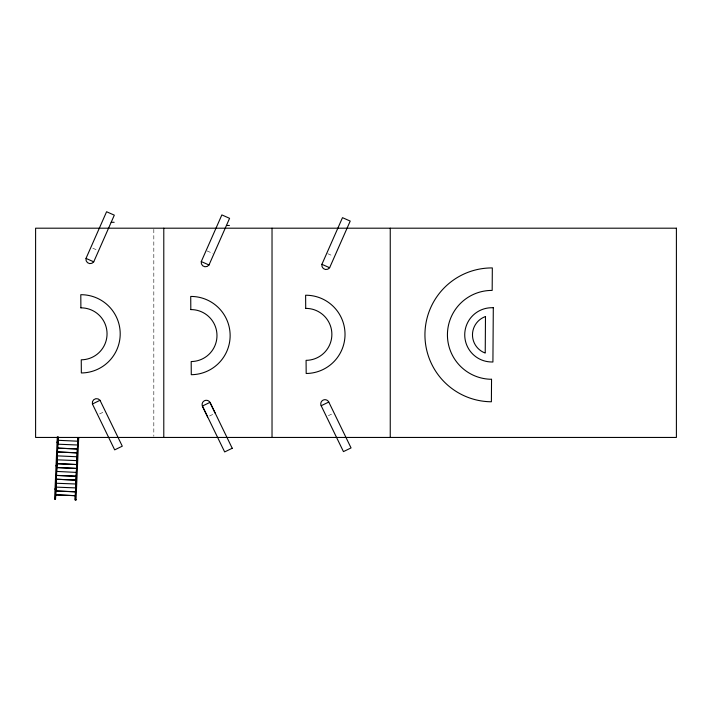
<?xml version="1.0" encoding="UTF-8"?>
<svg xmlns="http://www.w3.org/2000/svg" width="712" height="712" viewBox="0 0 712 712"><rect width="100%" height="100%" fill="white"/><g stroke="black" fill="none" stroke-linecap="round" stroke-linejoin="round"><path stroke-width="0.53" stroke-dasharray="3.56 2.67" d="M99.591 413.939L104.335 411.634M209.515 416.004L214.268 413.699M328.357 415.683L333.1 413.369M327.743 253.695L332.575 255.822M207.112 250.944L212.915 253.508M92.818 248.203L96.681 249.912M153.819 229.308L153.819 436.331"/><path stroke-width="1.07" d="M58.072 436.963L55.376 499.361L54.593 499.334L57.289 436.928L58.072 436.963L55.563 498.774L54.628 498.667M86.01 258.403L106.586 211.749L114.32 215.157L93.735 261.82A4.308 4.308 0 0 1 86.01 258.403L93.735 261.82M201.274 261.571L221.859 214.917L229.584 218.326L208.999 264.98A4.308 4.308 0 0 1 201.274 261.571L208.999 264.98M321.904 264.321L342.49 217.667L350.215 221.076L329.629 267.73A4.308 4.308 0 0 1 321.904 264.321L329.629 267.73M92.409 403.998L100.009 400.313L122.286 446.184L114.685 449.868L92.409 403.998A4.308 4.308 0 0 1 100.009 400.313M232.263 448.248L224.663 451.933L202.386 406.062A4.236 4.236 0 0 1 204.486 400.714A4.236 4.236 0 0 1 209.987 402.369L232.21 448.248M321.174 405.733L328.775 402.049L351.052 447.919L343.451 451.613L321.174 405.733A4.228 4.228 0 0 1 323.132 400.091A4.228 4.228 0 0 1 328.775 402.049M111.179 222.286L114.16 222.286M226.443 225.455L229.424 225.455M77.911 437.889L75.089 499.61L76.033 499.593M57.263 437.586L58.046 437.622M77.884 438.476L78.667 438.512M58.081 440.301L77.608 441.2M77.697 442.775L78.48 442.802M57.076 441.885L57.859 441.921M57.912 444.208L77.448 444.991M57.743 448.115L77.279 448.952L57.743 448.168M77.11 452.805L57.583 451.96L77.101 452.921M57.414 455.867L76.941 456.766M57.245 459.827L76.771 460.611M57.076 463.619L76.602 464.518M57.076 463.734L76.602 464.58M56.07 465.265L56.844 465.292M76.691 466.146L77.474 466.182M56.034 466.04L56.818 466.075M76.656 466.93L77.439 466.965M56.907 467.526L76.442 468.371M56.907 467.579L76.433 468.487M56.738 471.433L76.264 472.394M56.568 475.393L76.104 476.177M56.568 475.456L76.095 476.292M75.935 480.084L56.399 479.238L75.926 480.146M56.23 483.261L75.766 483.991M56.061 487.115L75.597 487.898M55.055 488.637L55.839 488.672M75.686 489.518L76.46 489.553M55.029 489.42L55.803 489.447M75.65 490.301L76.424 490.337M55.901 490.96L75.427 491.743M55.892 491.022L75.427 491.858M55.732 494.804L75.258 495.65M55.572 494.858L75.41 495.712M215.211 413.236L209.987 402.369L202.386 406.062L207.619 416.929M390.247 228.196L390.247 437.444M272.029 228.196L272.029 437.444M163.787 228.196L163.787 437.444M485.486 316.564L485.228 353.045L484.596 352.814A19.375 19.375 0 0 1 484.854 316.787L485.486 316.564M491.547 379.282L491.387 401.773A66.919 66.919 0 0 1 424.939 334.373A66.919 66.919 0 0 1 492.33 267.926L492.17 290.416A44.429 44.429 0 0 0 447.43 334.533A44.429 44.429 0 0 0 491.547 379.282M493.3 307.691L492.918 362.025L489.963 361.91A27.127 27.127 0 0 1 464.731 334.658A27.127 27.127 0 0 1 490.346 307.762L493.3 307.691M77.911 437.818L75.223 500.216L75.997 500.251L78.694 437.844L77.911 437.818M676.4 228.196L35.6 228.196L35.6 437.444L676.4 437.444L676.4 228.196M57.823 442.704L57.04 442.668L57.823 442.713M78.445 443.585L77.67 443.549L78.445 443.603M305.715 308.385L305.617 295.231A39.133 39.133 0 0 1 345.026 334.088A39.133 39.133 0 0 1 306.178 373.488L306.08 360.343A25.979 25.979 0 0 0 331.872 334.177A25.979 25.979 0 0 0 305.715 308.385M190.816 309.587L190.727 296.441A39.133 39.133 0 0 1 230.136 335.29A39.133 39.133 0 0 1 191.279 374.699L191.19 361.545A25.979 25.979 0 0 0 216.982 335.388A25.979 25.979 0 0 0 190.816 309.587M80.892 307.851L80.794 294.706A39.133 39.133 0 0 1 120.203 333.554A39.133 39.133 0 0 1 81.346 372.963L81.257 359.809A25.979 25.979 0 0 0 107.049 333.652A25.979 25.979 0 0 0 80.892 307.851"/></g></svg>
